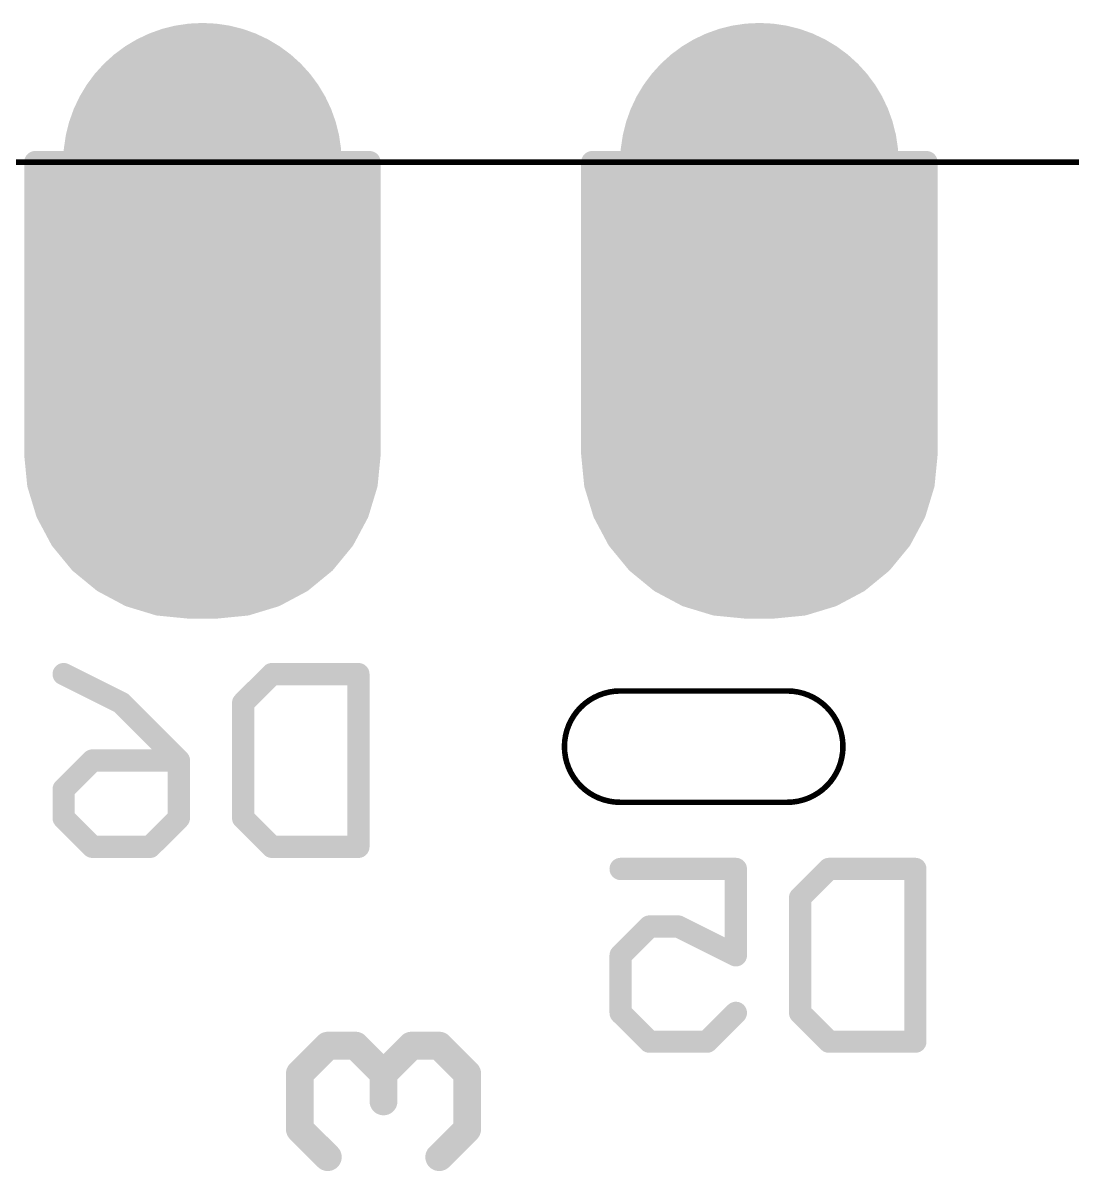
# Model space of a CAD drawing. Extents: x -16.1 to 14.1, y -11.4 to 17.9.
# Drawn here: x -8.95 to -4.16, y 6.45 to 11.68 of the extents above; entities that cross this region are included whole.
import ezdxf

# ---------------------------------------------------------------- set-up
doc = ezdxf.new("R2010")
doc.units = 0
for name, color, linetype in [('16', 175, 'CONTINUOUS'), ('17', 82, 'CONTINUOUS'), ('20', 213, 'CONTINUOUS'), ('26', 140, 'CONTINUOUS')]:
    doc.layers.add(name, color=color, linetype=linetype)

# ---------------------------------------------------------------- blocks, each defined once
blk = doc.blocks.new('ROUNDP')
at = {"const_width": 0.5}
blk.add_lwpolyline([(0, -0.25, 1), (0, 0.25, 1), (0, -0.25)], format="xyb", dxfattribs=at)

msp = doc.modelspace()

# ---------------------------------------------------------------- linework, layer by layer
at = {"layer": '16', "const_width": 0.1016}
for points in [[(-8.89, 11.049), (-8.89, 9.7155)], [(-7.366, 11.049), (-8.89, 11.049)], [(-8.8392, 11.049), (-8.8392, 9.456)], [(-8.7376, 11.049), (-8.7376, 9.2852)], [(-8.636, 11.049), (-8.636, 9.181)], [(-8.5344, 11.049), (-8.5344, 9.1106)], [(-8.4328, 11.049), (-8.4328, 9.0623)], [(-8.3312, 11.049), (-8.3312, 9.0315)], [(-8.2296, 11.049), (-8.2296, 9.0208)], [(-8.128, 11.049), (-8.128, 9.017)], [(-8.0264, 11.049), (-8.0264, 9.0207)], [(-7.9248, 11.049), (-7.9248, 9.0315)], [(-7.8232, 11.049), (-7.8232, 9.0623)], [(-7.7216, 11.049), (-7.7216, 9.1106)], [(-7.62, 11.049), (-7.62, 9.181)], [(-7.5184, 11.049), (-7.5184, 9.2852)], [(-7.4168, 11.049), (-7.4168, 9.456)], [(-7.366, 9.7155), (-7.366, 11.049)], [(-6.35, 11.049), (-6.35, 9.7155)], [(-4.826, 11.049), (-6.35, 11.049)], [(-6.2992, 11.049), (-6.2992, 9.456)], [(-6.1976, 11.049), (-6.1976, 9.2852)], [(-6.096, 11.049), (-6.096, 9.181)], [(-5.9944, 11.049), (-5.9944, 9.1106)], [(-5.8928, 11.049), (-5.8928, 9.0623)], [(-5.7912, 11.049), (-5.7912, 9.0315)], [(-5.6896, 11.049), (-5.6896, 9.0208)], [(-5.588, 11.049), (-5.588, 9.017)], [(-5.4864, 11.049), (-5.4864, 9.0207)], [(-5.3848, 11.049), (-5.3848, 9.0315)], [(-5.2832, 11.049), (-5.2832, 9.0623)], [(-5.1816, 11.049), (-5.1816, 9.1106)], [(-5.08, 11.049), (-5.08, 9.181)], [(-4.9784, 11.049), (-4.9784, 9.2852)], [(-4.8768, 11.049), (-4.8768, 9.456)], [(-4.826, 9.7155), (-4.826, 11.049)], [(-8.89, 9.7155), (-8.8766, 9.5792)], [(-7.3794, 9.5792), (-7.366, 9.7155)], [(-6.35, 9.7155), (-6.3366, 9.5792)], [(-4.8394, 9.5792), (-4.826, 9.7155)], [(-8.8766, 9.5792), (-8.8368, 9.4482)], [(-7.4192, 9.4482), (-7.3794, 9.5792)], [(-6.3366, 9.5792), (-6.2968, 9.4482)], [(-4.8792, 9.4482), (-4.8394, 9.5792)], [(-8.8368, 9.4482), (-8.7723, 9.3274)], [(-7.4837, 9.3274), (-7.4192, 9.4482)], [(-6.2968, 9.4482), (-6.2323, 9.3274)], [(-4.9437, 9.3274), (-4.8792, 9.4482)], [(-8.7723, 9.3274), (-8.6854, 9.2216)], [(-7.5706, 9.2216), (-7.4837, 9.3274)], [(-6.2323, 9.3274), (-6.1454, 9.2216)], [(-5.0306, 9.2216), (-4.9437, 9.3274)], [(-8.6854, 9.2216), (-8.5796, 9.1347)], [(-7.6764, 9.1347), (-7.5706, 9.2216)], [(-6.1454, 9.2216), (-6.0396, 9.1347)], [(-5.1364, 9.1347), (-5.0306, 9.2216)], [(-8.5796, 9.1347), (-8.4588, 9.0702)], [(-7.7972, 9.0702), (-7.6764, 9.1347)], [(-6.0396, 9.1347), (-5.9188, 9.0702)], [(-5.2572, 9.0702), (-5.1364, 9.1347)], [(-8.4588, 9.0702), (-8.3278, 9.0304)], [(-7.9282, 9.0304), (-7.7972, 9.0702)], [(-5.9188, 9.0702), (-5.7878, 9.0304)], [(-5.3882, 9.0304), (-5.2572, 9.0702)], [(-8.3278, 9.0304), (-8.1915, 9.017)], [(-8.1915, 9.017), (-8.0645, 9.017)], [(-8.0645, 9.017), (-7.9282, 9.0304)], [(-5.7878, 9.0304), (-5.6515, 9.017)], [(-5.6515, 9.017), (-5.5245, 9.017)], [(-5.5245, 9.017), (-5.3882, 9.0304)]]:
    msp.add_lwpolyline(points, dxfattribs=at)
at = {"layer": '16', "const_width": 0.0508}
for points in [[(-8.8646, 11.049, 1), (-8.9154, 11.049)], [(-8.89, 11.0744, 1), (-8.89, 11.0236)], [(-8.8138, 11.049, 1), (-8.8646, 11.049)], [(-8.7122, 11.049, 1), (-8.763, 11.049)], [(-8.6106, 11.049, 1), (-8.6614, 11.049)], [(-8.509, 11.049, 1), (-8.5598, 11.049)], [(-8.4074, 11.049, 1), (-8.4582, 11.049)], [(-8.3058, 11.049, 1), (-8.3566, 11.049)], [(-8.2042, 11.049, 1), (-8.255, 11.049)], [(-8.1026, 11.049, 1), (-8.1534, 11.049)], [(-8.001, 11.049, 1), (-8.0518, 11.049)], [(-7.8994, 11.049, 1), (-7.9502, 11.049)], [(-7.7978, 11.049, 1), (-7.8486, 11.049)], [(-7.6962, 11.049, 1), (-7.747, 11.049)], [(-7.5946, 11.049, 1), (-7.6454, 11.049)], [(-7.493, 11.049, 1), (-7.5438, 11.049)], [(-7.3914, 11.049, 1), (-7.4422, 11.049)], [(-7.3406, 11.049, 1), (-7.3914, 11.049)], [(-7.366, 11.0236, 1), (-7.366, 11.0744)], [(-6.3246, 11.049, 1), (-6.3754, 11.049)], [(-6.35, 11.0744, 1), (-6.35, 11.0236)], [(-6.2738, 11.049, 1), (-6.3246, 11.049)], [(-6.1722, 11.049, 1), (-6.223, 11.049)], [(-6.0706, 11.049, 1), (-6.1214, 11.049)], [(-5.969, 11.049, 1), (-6.0198, 11.049)], [(-5.8674, 11.049, 1), (-5.9182, 11.049)], [(-5.7658, 11.049, 1), (-5.8166, 11.049)], [(-5.6642, 11.049, 1), (-5.715, 11.049)], [(-5.5626, 11.049, 1), (-5.6134, 11.049)], [(-5.461, 11.049, 1), (-5.5118, 11.049)], [(-5.3594, 11.049, 1), (-5.4102, 11.049)], [(-5.2578, 11.049, 1), (-5.3086, 11.049)], [(-5.1562, 11.049, 1), (-5.207, 11.049)], [(-5.0546, 11.049, 1), (-5.1054, 11.049)], [(-4.953, 11.049, 1), (-5.0038, 11.049)], [(-4.8514, 11.049, 1), (-4.9022, 11.049)], [(-4.8006, 11.049, 1), (-4.8514, 11.049)], [(-4.826, 11.0236, 1), (-4.826, 11.0744)], [(-8.8647, 9.718, 1), (-8.9153, 9.713)], [(-7.3407, 9.713, 1), (-7.3913, 9.718)], [(-6.3247, 9.718, 1), (-6.3753, 9.713)], [(-4.8007, 9.713, 1), (-4.8513, 9.718)], [(-8.9154, 9.7155, 1), (-8.8646, 9.7155)], [(-7.3914, 9.7155, 1), (-7.3406, 9.7155)], [(-6.3754, 9.7155, 1), (-6.3246, 9.7155)], [(-4.8514, 9.7155, 1), (-4.8006, 9.7155)], [(-8.8523, 9.5866, 1), (-8.9009, 9.5719)], [(-8.9019, 9.5767, 1), (-8.8513, 9.5817)], [(-7.4047, 9.5817, 1), (-7.3541, 9.5767)], [(-7.3551, 9.5719, 1), (-7.4037, 9.5866)], [(-6.3123, 9.5866, 1), (-6.3609, 9.5719)], [(-6.3619, 9.5767, 1), (-6.3113, 9.5817)], [(-4.8647, 9.5817, 1), (-4.8141, 9.5767)], [(-4.8151, 9.5719, 1), (-4.8637, 9.5866)], [(-8.8144, 9.4602, 1), (-8.8592, 9.4362)], [(-7.3968, 9.4362, 1), (-7.4416, 9.4602)], [(-6.2744, 9.4602, 1), (-6.3192, 9.4362)], [(-4.8568, 9.4362, 1), (-4.9016, 9.4602)], [(-8.8646, 9.456, 1), (-8.8138, 9.456)], [(-8.8611, 9.4408, 1), (-8.8125, 9.4556)], [(-7.4435, 9.4556, 1), (-7.3949, 9.4408)], [(-7.4422, 9.456, 1), (-7.3914, 9.456)], [(-6.3246, 9.456, 1), (-6.2738, 9.456)], [(-6.3211, 9.4408, 1), (-6.2725, 9.4556)], [(-4.9035, 9.4556, 1), (-4.8549, 9.4408)], [(-4.9022, 9.456, 1), (-4.8514, 9.456)], [(-8.7526, 9.3435, 1), (-8.7919, 9.3113)], [(-7.4641, 9.3113, 1), (-7.5034, 9.3435)], [(-6.2126, 9.3435, 1), (-6.2519, 9.3113)], [(-4.9241, 9.3113, 1), (-4.9634, 9.3435)], [(-8.7947, 9.3155, 1), (-8.7499, 9.3394)], [(-7.5061, 9.3394, 1), (-7.4613, 9.3155)], [(-6.2547, 9.3155, 1), (-6.2099, 9.3394)], [(-4.9661, 9.3394, 1), (-4.9213, 9.3155)], [(-8.763, 9.2852, 1), (-8.7122, 9.2852)], [(-8.6693, 9.2412, 1), (-8.7015, 9.2019)], [(-7.5545, 9.2019, 1), (-7.5867, 9.2412)], [(-7.5438, 9.2852, 1), (-7.493, 9.2852)], [(-6.223, 9.2852, 1), (-6.1722, 9.2852)], [(-6.1293, 9.2412, 1), (-6.1615, 9.2019)], [(-5.0145, 9.2019, 1), (-5.0467, 9.2412)], [(-5.0038, 9.2852, 1), (-4.953, 9.2852)], [(-8.7051, 9.2055, 1), (-8.6658, 9.2377)], [(-7.5902, 9.2377, 1), (-7.5509, 9.2055)], [(-6.1651, 9.2055, 1), (-6.1258, 9.2377)], [(-5.0502, 9.2377, 1), (-5.0109, 9.2055)], [(-8.6614, 9.181, 1), (-8.6106, 9.181)], [(-8.5676, 9.1571, 1), (-8.5915, 9.1123)], [(-8.5957, 9.1151, 1), (-8.5635, 9.1544)], [(-7.6925, 9.1544, 1), (-7.6603, 9.1151)], [(-7.6645, 9.1123, 1), (-7.6884, 9.1571)], [(-7.6454, 9.181, 1), (-7.5946, 9.181)], [(-6.1214, 9.181, 1), (-6.0706, 9.181)], [(-6.0276, 9.1571, 1), (-6.0515, 9.1123)], [(-6.0557, 9.1151, 1), (-6.0235, 9.1544)], [(-5.1525, 9.1544, 1), (-5.1203, 9.1151)], [(-5.1245, 9.1123, 1), (-5.1484, 9.1571)], [(-5.1054, 9.181, 1), (-5.0546, 9.181)], [(-8.5598, 9.1106, 1), (-8.509, 9.1106)], [(-8.4514, 9.0945, 1), (-8.4662, 9.0459)], [(-8.4708, 9.0478, 1), (-8.4468, 9.0926)], [(-7.8092, 9.0926, 1), (-7.7852, 9.0478)], [(-7.7898, 9.0459, 1), (-7.8046, 9.0945)], [(-7.747, 9.1106, 1), (-7.6962, 9.1106)], [(-6.0198, 9.1106, 1), (-5.969, 9.1106)], [(-5.9114, 9.0945, 1), (-5.9262, 9.0459)], [(-5.9308, 9.0478, 1), (-5.9068, 9.0926)], [(-5.2692, 9.0926, 1), (-5.2452, 9.0478)], [(-5.2498, 9.0459, 1), (-5.2646, 9.0945)], [(-5.207, 9.1106, 1), (-5.1562, 9.1106)], [(-8.4582, 9.0623, 1), (-8.4074, 9.0623)], [(-8.3253, 9.0557, 1), (-8.3303, 9.0051)], [(-8.3351, 9.0061, 1), (-8.3204, 9.0547)], [(-8.1915, 9.0424, 1), (-8.1915, 8.9916)], [(-8.194, 8.9917, 1), (-8.189, 9.0423)], [(-8.067, 9.0423, 1), (-8.062, 8.9917)], [(-8.0645, 8.9916, 1), (-8.0645, 9.0424)], [(-7.9356, 9.0547, 1), (-7.9209, 9.0061)], [(-7.9257, 9.0051, 1), (-7.9307, 9.0557)], [(-7.8486, 9.0623, 1), (-7.7978, 9.0623)], [(-5.9182, 9.0623, 1), (-5.8674, 9.0623)], [(-5.7853, 9.0557, 1), (-5.7903, 9.0051)], [(-5.7951, 9.0061, 1), (-5.7804, 9.0547)], [(-5.6515, 9.0424, 1), (-5.6515, 8.9916)], [(-5.654, 8.9917, 1), (-5.649, 9.0423)], [(-5.527, 9.0423, 1), (-5.522, 8.9917)], [(-5.5245, 8.9916, 1), (-5.5245, 9.0424)], [(-5.3956, 9.0547, 1), (-5.3809, 9.0061)], [(-5.3857, 9.0051, 1), (-5.3907, 9.0557)], [(-5.3086, 9.0623, 1), (-5.2578, 9.0623)], [(-8.3566, 9.0315, 1), (-8.3058, 9.0315)], [(-8.255, 9.0208, 1), (-8.2042, 9.0208)], [(-8.1534, 9.017, 1), (-8.1026, 9.017)], [(-8.0518, 9.0207, 1), (-8.001, 9.0207)], [(-7.9502, 9.0315, 1), (-7.8994, 9.0315)], [(-5.8166, 9.0315, 1), (-5.7658, 9.0315)], [(-5.715, 9.0208, 1), (-5.6642, 9.0208)], [(-5.6134, 9.017, 1), (-5.5626, 9.017)], [(-5.5118, 9.0207, 1), (-5.461, 9.0207)], [(-5.4102, 9.0315, 1), (-5.3594, 9.0315)]]:
    msp.add_lwpolyline(points, format="xyb", dxfattribs=at)
at = {"layer": '20', "const_width": 0.0254}
for points in [[(-9.017, 11.049), (8.128, 11.049)], [(-6.223, 8.636), (-5.461, 8.636)], [(-5.461, 8.128), (-6.223, 8.128)]]:
    msp.add_lwpolyline(points, dxfattribs=at)
at = {"layer": '20'}
for points, const_width in [([(-6.223, 8.636, 0.4142), (-6.477, 8.382)], 0.0254), ([(-6.223, 8.6424, 1), (-6.223, 8.6297)], 0.0127), ([(-6.223, 8.6297, 1), (-6.223, 8.6424)], 0.0127), ([(-5.461, 8.6424, 1), (-5.461, 8.6297)], 0.0127), ([(-5.207, 8.382, 0.4142), (-5.461, 8.636)], 0.0254), ([(-5.461, 8.6297, 1), (-5.461, 8.6424)], 0.0127), ([(-6.477, 8.382, 0.4142), (-6.223, 8.128)], 0.0254), ([(-6.4707, 8.382, 1), (-6.4834, 8.382)], 0.0127), ([(-6.4834, 8.382, 1), (-6.4707, 8.382)], 0.0127), ([(-5.461, 8.128, 0.4142), (-5.207, 8.382)], 0.0254), ([(-5.2006, 8.382, 1), (-5.2134, 8.382)], 0.0127), ([(-5.2134, 8.382, 1), (-5.2006, 8.382)], 0.0127), ([(-6.223, 8.1343, 1), (-6.223, 8.1217)], 0.0127), ([(-6.223, 8.1217, 1), (-6.223, 8.1343)], 0.0127), ([(-5.461, 8.1343, 1), (-5.461, 8.1217)], 0.0127), ([(-5.461, 8.1217, 1), (-5.461, 8.1343)], 0.0127)]:
    msp.add_lwpolyline(points, format="xyb", dxfattribs=dict(at, const_width=const_width))
at = {"layer": '26'}
for points, const_width in [([(-8.7608, 8.7129), (-8.4981, 8.5815)], 0.1016), ([(-7.9422, 8.5815), (-7.8108, 8.7129)], 0.1016), ([(-7.8108, 8.7129), (-7.4168, 8.7129)], 0.1016), ([(-7.4168, 8.7129), (-7.4168, 7.9248)], 0.1016), ([(-8.4981, 8.5815), (-8.2354, 8.3188)], 0.1016), ([(-7.9422, 8.0561), (-7.9422, 8.5815)], 0.1016), ([(-8.7608, 8.1875), (-8.6294, 8.3188)], 0.1016), ([(-8.6294, 8.3188), (-8.2354, 8.3188)], 0.1016), ([(-8.2354, 8.3188), (-8.2354, 8.0561)], 0.1016), ([(-8.7608, 8.0561), (-8.7608, 8.1875)], 0.1016), ([(-8.6294, 7.9248), (-8.7608, 8.0561)], 0.1016), ([(-8.2354, 8.0561), (-8.3667, 7.9248)], 0.1016), ([(-7.8108, 7.9248), (-7.9422, 8.0561)], 0.1016), ([(-8.3667, 7.9248), (-8.6294, 7.9248)], 0.1016), ([(-7.4168, 7.9248), (-7.8108, 7.9248)], 0.1016), ([(-6.2208, 7.8239), (-5.6954, 7.8239)], 0.1016), ([(-5.6954, 7.8239), (-5.6954, 7.4298)], 0.1016), ([(-5.4022, 7.6925), (-5.2708, 7.8239)], 0.1016), ([(-5.2708, 7.8239), (-4.8768, 7.8239)], 0.1016), ([(-4.8768, 7.8239), (-4.8768, 7.0358)], 0.1016), ([(-5.4022, 7.1671), (-5.4022, 7.6925)], 0.1016), ([(-6.0894, 7.5612), (-6.2208, 7.4298)], 0.1016), ([(-5.9581, 7.5612), (-6.0894, 7.5612)], 0.1016), ([(-5.6954, 7.4298), (-5.9581, 7.5612)], 0.1016), ([(-6.2208, 7.4298), (-6.2208, 7.1671)], 0.1016), ([(-6.2208, 7.1671), (-6.0894, 7.0358)], 0.1016), ([(-5.8267, 7.0358), (-5.6954, 7.1671)], 0.1016), ([(-5.2708, 7.0358), (-5.4022, 7.1671)], 0.1016), ([(-7.5564, 7.0174), (-7.6835, 6.8903)], 0.127), ([(-7.4293, 7.0174), (-7.5564, 7.0174)], 0.127), ([(-7.3022, 6.8903), (-7.4293, 7.0174)], 0.127), ([(-7.1751, 7.0174), (-7.3022, 6.8903)], 0.127), ([(-7.048, 7.0174), (-7.1751, 7.0174)], 0.127), ([(-6.9209, 6.8903), (-7.048, 7.0174)], 0.127), ([(-6.0894, 7.0358), (-5.8267, 7.0358)], 0.1016), ([(-4.8768, 7.0358), (-5.2708, 7.0358)], 0.1016), ([(-7.6835, 6.8903), (-7.6835, 6.6361)], 0.127), ([(-7.3022, 6.8903), (-7.3022, 6.7632)], 0.127), ([(-6.9209, 6.6361), (-6.9209, 6.8903)], 0.127), ([(-7.6835, 6.6361), (-7.5564, 6.509)], 0.127), ([(-7.048, 6.509), (-6.9209, 6.6361)], 0.127)]:
    msp.add_lwpolyline(points, dxfattribs=dict(at, const_width=const_width))
for points, const_width in [([(-8.7494, 8.7356, 1), (-8.7721, 8.6902)], 0.0508), ([(-7.8108, 8.7383, 1), (-7.8108, 8.6875)], 0.0508), ([(-7.7929, 8.6949, 1), (-7.8288, 8.7308)], 0.0508), ([(-7.3914, 8.7129, 1), (-7.4422, 8.7129)], 0.0508), ([(-7.4168, 8.6875, 1), (-7.4168, 8.7383)], 0.0508), ([(-8.4801, 8.5995, 1), (-8.516, 8.5636)], 0.0508), ([(-8.5094, 8.5588, 1), (-8.4867, 8.6042)], 0.0508), ([(-7.9168, 8.5815, 1), (-7.9676, 8.5815)], 0.0508), ([(-7.9601, 8.5995, 1), (-7.9242, 8.5636)], 0.0508), ([(-8.6294, 8.3442, 1), (-8.6294, 8.2934)], 0.0508), ([(-8.6115, 8.3009, 1), (-8.6474, 8.3368)], 0.0508), ([(-8.21, 8.3188, 1), (-8.2608, 8.3188)], 0.0508), ([(-8.2533, 8.3009, 1), (-8.2174, 8.3368)], 0.0508), ([(-8.2354, 8.2934, 1), (-8.2354, 8.3442)], 0.0508), ([(-8.7354, 8.1875, 1), (-8.7862, 8.1875)], 0.0508), ([(-8.7787, 8.2055, 1), (-8.7428, 8.1695)], 0.0508), ([(-8.7862, 8.0561, 1), (-8.7354, 8.0561)], 0.0508), ([(-8.7428, 8.0741, 1), (-8.7787, 8.0382)], 0.0508), ([(-8.2608, 8.0561, 1), (-8.21, 8.0561)], 0.0508), ([(-8.2174, 8.0382, 1), (-8.2533, 8.0741)], 0.0508), ([(-7.9676, 8.0561, 1), (-7.9168, 8.0561)], 0.0508), ([(-7.9242, 8.0741, 1), (-7.9601, 8.0382)], 0.0508), ([(-8.6294, 7.9502, 1), (-8.6294, 7.8994)], 0.0508), ([(-8.6474, 7.9068, 1), (-8.6115, 7.9428)], 0.0508), ([(-8.3847, 7.9428, 1), (-8.3488, 7.9068)], 0.0508), ([(-8.3667, 7.8994, 1), (-8.3667, 7.9502)], 0.0508), ([(-7.8108, 7.9502, 1), (-7.8108, 7.8994)], 0.0508), ([(-7.8288, 7.9068, 1), (-7.7929, 7.9428)], 0.0508), ([(-7.4168, 7.8994, 1), (-7.4168, 7.9502)], 0.0508), ([(-7.4422, 7.9248, 1), (-7.3914, 7.9248)], 0.0508), ([(-6.2208, 7.8493, 1), (-6.2208, 7.7985)], 0.0508), ([(-5.67, 7.8239, 1), (-5.7208, 7.8239)], 0.0508), ([(-5.6954, 7.7985, 1), (-5.6954, 7.8493)], 0.0508), ([(-5.2708, 7.8493, 1), (-5.2708, 7.7985)], 0.0508), ([(-5.2529, 7.8059, 1), (-5.2888, 7.8418)], 0.0508), ([(-4.8514, 7.8239, 1), (-4.9022, 7.8239)], 0.0508), ([(-4.8768, 7.7985, 1), (-4.8768, 7.8493)], 0.0508), ([(-5.3768, 7.6925, 1), (-5.4276, 7.6925)], 0.0508), ([(-5.4201, 7.7105, 1), (-5.3842, 7.6746)], 0.0508), ([(-6.0894, 7.5866, 1), (-6.0894, 7.5358)], 0.0508), ([(-6.0715, 7.5432, 1), (-6.1074, 7.5791)], 0.0508), ([(-5.9467, 7.5839, 1), (-5.9694, 7.5385)], 0.0508), ([(-5.9581, 7.5358, 1), (-5.9581, 7.5866)], 0.0508), ([(-6.1954, 7.4298, 1), (-6.2462, 7.4298)], 0.0508), ([(-6.2387, 7.4478, 1), (-6.2028, 7.4119)], 0.0508), ([(-5.7208, 7.4298, 1), (-5.67, 7.4298)], 0.0508), ([(-5.7067, 7.4071, 1), (-5.684, 7.4526)], 0.0508), ([(-6.2462, 7.1671, 1), (-6.1954, 7.1671)], 0.0508), ([(-6.2028, 7.1851, 1), (-6.2387, 7.1492)], 0.0508), ([(-5.6774, 7.1492, 1), (-5.7133, 7.1851)], 0.0508), ([(-5.4276, 7.1671, 1), (-5.3768, 7.1671)], 0.0508), ([(-5.3842, 7.1851, 1), (-5.4201, 7.1492)], 0.0508), ([(-7.5564, 7.0492, 1), (-7.5564, 6.9857)], 0.0635), ([(-7.5339, 6.995, 1), (-7.5788, 7.0399)], 0.0635), ([(-7.4068, 7.0399, 1), (-7.4517, 6.995)], 0.0635), ([(-7.4293, 6.9857, 1), (-7.4293, 7.0492)], 0.0635), ([(-7.1751, 7.0492, 1), (-7.1751, 6.9857)], 0.0635), ([(-7.1526, 6.995, 1), (-7.1975, 7.0399)], 0.0635), ([(-7.0255, 7.0399, 1), (-7.0704, 6.995)], 0.0635), ([(-7.048, 6.9857, 1), (-7.048, 7.0492)], 0.0635), ([(-6.0894, 7.0612, 1), (-6.0894, 7.0104)], 0.0508), ([(-6.1074, 7.0178, 1), (-6.0715, 7.0538)], 0.0508), ([(-5.8447, 7.0538, 1), (-5.8088, 7.0178)], 0.0508), ([(-5.8267, 7.0104, 1), (-5.8267, 7.0612)], 0.0508), ([(-5.2708, 7.0612, 1), (-5.2708, 7.0104)], 0.0508), ([(-5.2888, 7.0178, 1), (-5.2529, 7.0538)], 0.0508), ([(-4.8768, 7.0104, 1), (-4.8768, 7.0612)], 0.0508), ([(-4.9022, 7.0358, 1), (-4.8514, 7.0358)], 0.0508), ([(-7.6518, 6.8903, 1), (-7.7153, 6.8903)], 0.0635), ([(-7.706, 6.9128, 1), (-7.661, 6.8679)], 0.0635), ([(-7.2704, 6.8903, 1), (-7.3339, 6.8903)], 0.0635), ([(-7.3246, 6.9128, 1), (-7.2797, 6.8679)], 0.0635), ([(-7.3246, 6.8679, 1), (-7.2797, 6.9128)], 0.0635), ([(-6.8891, 6.8903, 1), (-6.9526, 6.8903)], 0.0635), ([(-6.9433, 6.8679, 1), (-6.8984, 6.9128)], 0.0635), ([(-7.3339, 6.7632, 1), (-7.2704, 6.7632)], 0.0635), ([(-7.7153, 6.6361, 1), (-7.6518, 6.6361)], 0.0635), ([(-7.661, 6.6586, 1), (-7.706, 6.6137)], 0.0635), ([(-6.9526, 6.6361, 1), (-6.8891, 6.6361)], 0.0635), ([(-6.8984, 6.6137, 1), (-6.9433, 6.6586)], 0.0635), ([(-7.5788, 6.4865, 1), (-7.5339, 6.5315)], 0.0635), ([(-7.0704, 6.5315, 1), (-7.0255, 6.4865)], 0.0635)]:
    msp.add_lwpolyline(points, format="xyb", dxfattribs=dict(at, const_width=const_width))

# ---------------------------------------------------------------- block references
at = {"layer": '17'}
for p, xscale, yscale, rotation in [((-8.128, 11.049), 1.27, 1.27, 180), ((-5.588, 11.049), 1.27, 1.27, 180), ((-8.128, 9.779), 1.5, 1.5, 270), ((-5.588, 9.779), 1.5, 1.5, 270)]:
    msp.add_blockref('ROUNDP', p, dxfattribs=dict(at, xscale=xscale, yscale=yscale, rotation=rotation))

doc.saveas('drawing.dxf')
